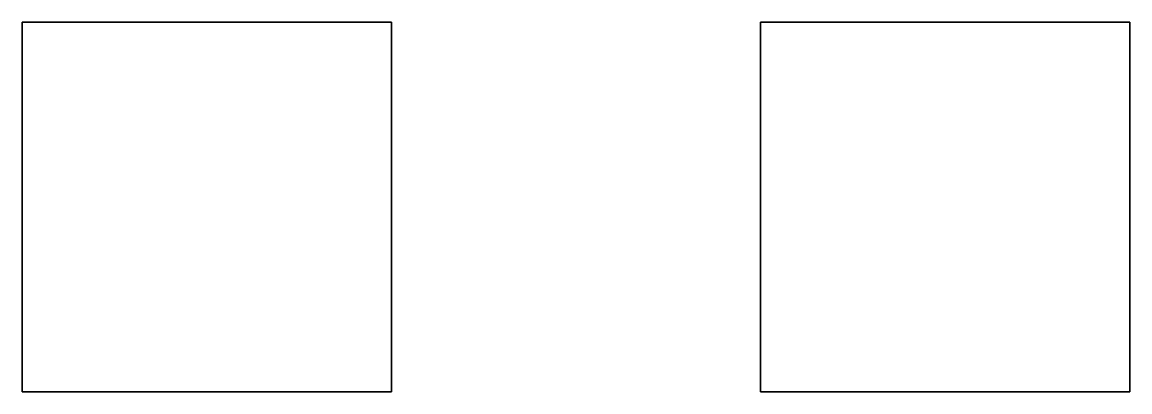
# Model space of a CAD drawing. Header units: millimetres. Extents: x 0 to 3, y 58.79 to 59.79.
import ezdxf

# ---------------------------------------------------------------- set-up
doc = ezdxf.new("R2010")
doc.units = ezdxf.units.MM

msp = doc.modelspace()

# ---------------------------------------------------------------- linework, layer by layer
for points in [[(1, 59.79, -13), (1, 59.79, -14), (0, 59.79, -14), (0, 59.79, -13)], [(1, 59.79, -14), (1, 58.79, -14), (0, 58.79, -14), (0, 59.79, -14)], [(0, 59.79, -14), (0, 58.79, -14), (0, 58.79, -13), (0, 59.79, -13)], [(0, 59.79, -13), (0, 58.79, -13), (1, 58.79, -13), (1, 59.79, -13)], [(1, 58.79, -13), (1, 58.79, -14), (1, 59.79, -14), (1, 59.79, -13)], [(3, 59.79, -14), (3, 58.79, -14), (2, 58.79, -14), (2, 59.79, -14)], [(2, 59.79, -14), (2, 58.79, -14), (3, 58.79, -14), (3, 59.79, -14)], [(0, 58.79, -13), (0, 58.79, -14), (1, 58.79, -14), (1, 58.79, -13)]]:
    msp.add_3dface(points)

doc.saveas('drawing.dxf')
